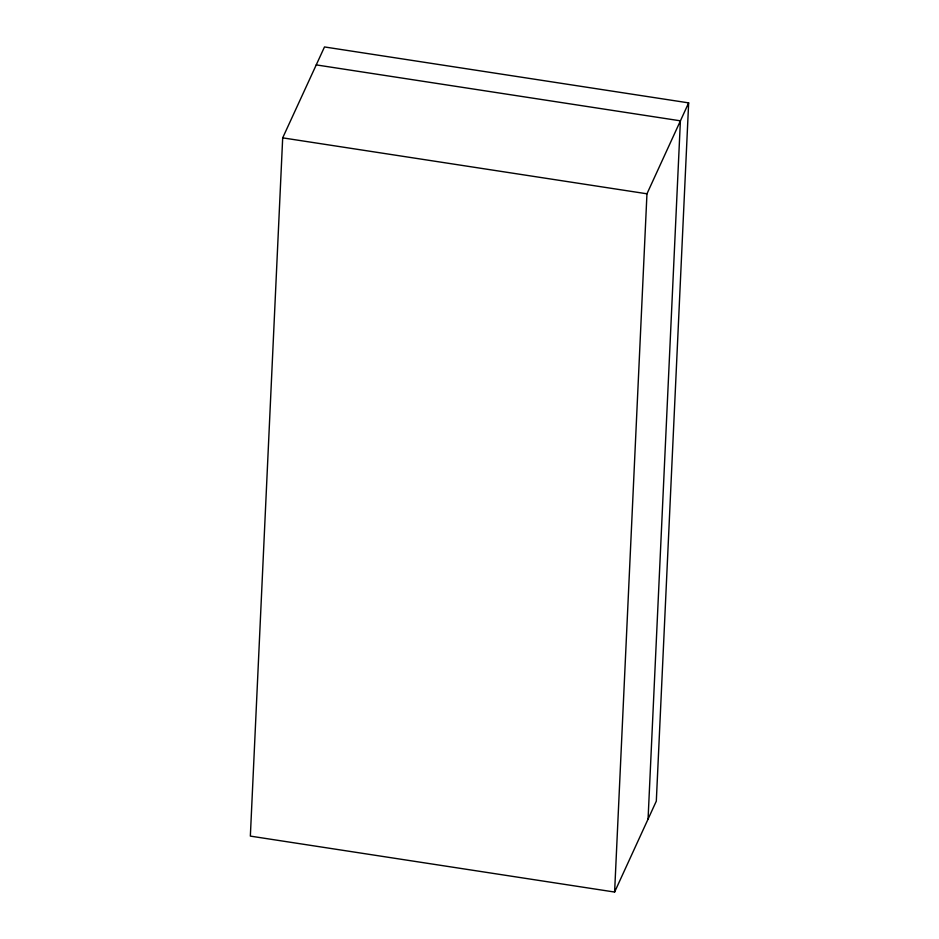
<?xml version="1.0" encoding="UTF-8"?>
<svg xmlns="http://www.w3.org/2000/svg" width="939" height="939" viewBox="0 0 939 939"><rect width="100%" height="100%" fill="white"/><g stroke="black" fill="none" stroke-linecap="round" stroke-linejoin="round"><path stroke-width="1.41" d="M282.686 137.857L250.349 836.109L614.611 892.05L656.314 801.131L688.651 102.879L324.495 46.95L282.686 137.857L646.959 193.798L688.651 102.879M614.611 892.05L646.959 193.798M648.063 819.066L680.399 120.826L316.243 64.897"/></g></svg>
